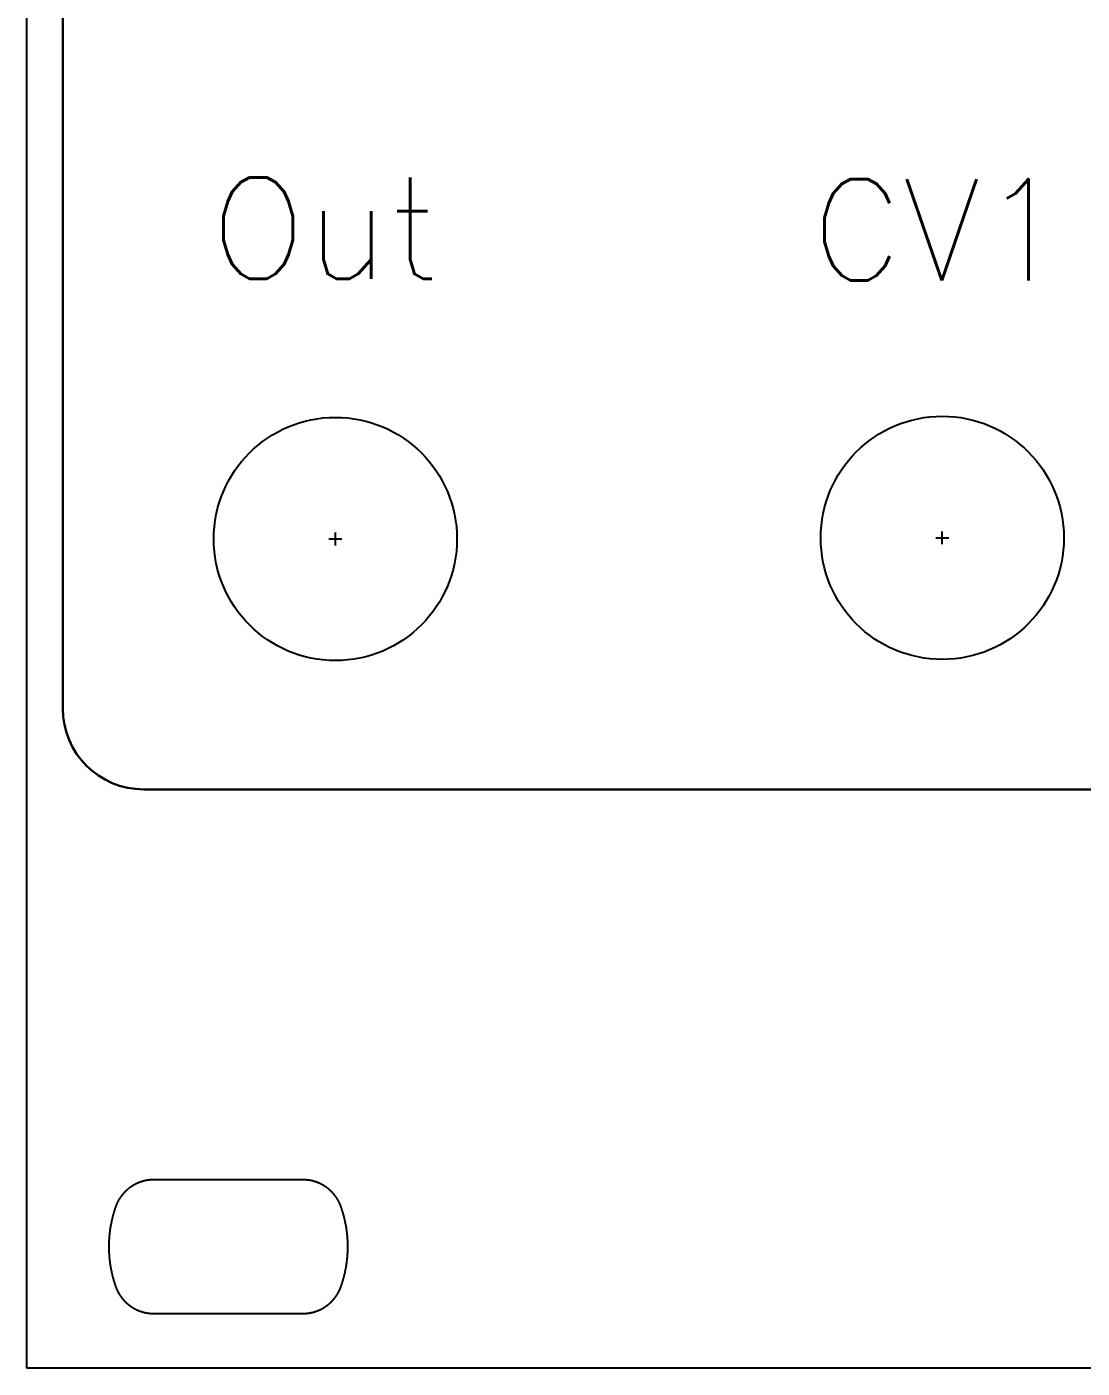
# Model space of a CAD drawing. Header units: millimetres. Extents: x 0 to 45, y 0 to 128.
# Drawn here: x 0 to 26.06, y 0 to 33.11 of the extents above; entities that cross this region are included whole.
import ezdxf

# ---------------------------------------------------------------- set-up
doc = ezdxf.new("R2010")
doc.units = ezdxf.units.MM
doc.header["$LTSCALE"] = 0.025
doc.layers.add('Object', color=7, linetype='Continuous')
doc.styles.get("Standard").update_dxf_attribs({"font": 'RomanS.ttf'})

msp = doc.modelspace()

# ---------------------------------------------------------------- linework, layer by layer
at = {"layer": 'Object', "color": 1}
for p, q in [((0, 0), (0, 128.5)), ((45.212, 0), (0, 0))]:
    msp.add_line(p, q, dxfattribs=at)
at = {"layer": 'Object', "lineweight": 30}
for p, q in [((0.887, 62.939), (0.887, 16.287)), ((2.887, 14.287), (42.325, 14.287))]:
    msp.add_line(p, q, dxfattribs=at)
at = {"layer": 'Object', "color": 1, "linetype": 'ByBlock'}
for p, q in [((7.62, 20.31), (7.62, 20.629)), ((22.606, 20.338), (22.606, 20.657)), ((7.461, 20.47), (7.78, 20.47)), ((22.446, 20.497), (22.765, 20.497))]:
    msp.add_line(p, q, dxfattribs=at)
msp.add_lwpolyline([(7.927, 3.07), (7.927, 3.078), (7.927, 3.086), (7.926, 3.094), (7.926, 3.101), (7.926, 3.109), (7.926, 3.117), (7.925, 3.125), (7.925, 3.133), (7.925, 3.14), (7.924, 3.148), (7.924, 3.156), (7.923, 3.164), (7.923, 3.171), (7.922, 3.179), (7.922, 3.187), (7.921, 3.195), (7.921, 3.203), (7.92, 3.21), (7.92, 3.218), (7.919, 3.226), (7.919, 3.234), (7.918, 3.242), (7.917, 3.249), (7.917, 3.257), (7.916, 3.265), (7.915, 3.273), (7.915, 3.28), (7.914, 3.288), (7.913, 3.296), (7.912, 3.304), (7.911, 3.312), (7.911, 3.319), (7.91, 3.327), (7.909, 3.335), (7.908, 3.343), (7.907, 3.35), (7.906, 3.358), (7.905, 3.366), (7.904, 3.374), (7.903, 3.381), (7.902, 3.389), (7.901, 3.397), (7.9, 3.405), (7.899, 3.412), (7.898, 3.42), (7.897, 3.428), (7.896, 3.436), (7.894, 3.443), (7.893, 3.451), (7.892, 3.459), (7.891, 3.466), (7.89, 3.474), (7.888, 3.482), (7.887, 3.49), (7.886, 3.497), (7.884, 3.505), (7.883, 3.513), (7.882, 3.52), (7.88, 3.528), (7.879, 3.536), (7.877, 3.544), (7.876, 3.551), (7.875, 3.559), (7.873, 3.567), (7.871, 3.574), (7.87, 3.582), (7.868, 3.59), (7.867, 3.597), (7.865, 3.605), (7.864, 3.613), (7.862, 3.62), (7.86, 3.628), (7.859, 3.636), (7.857, 3.643), (7.855, 3.651), (7.853, 3.659), (7.852, 3.666), (7.85, 3.674), (7.848, 3.682), (7.846, 3.689), (7.844, 3.697), (7.843, 3.704), (7.841, 3.712), (7.839, 3.72), (7.837, 3.727), (7.835, 3.735), (7.833, 3.743), (7.831, 3.75), (7.829, 3.758), (7.827, 3.765), (7.825, 3.773), (7.823, 3.781), (7.821, 3.788), (7.819, 3.796), (7.817, 3.803), (7.814, 3.811), (7.812, 3.818), (7.81, 3.826), (7.808, 3.834), (7.806, 3.841), (7.803, 3.849), (7.801, 3.856), (7.799, 3.864), (7.796, 3.871), (7.794, 3.879), (7.792, 3.886), (7.789, 3.894), (7.787, 3.901), (7.785, 3.909), (7.782, 3.916), (7.78, 3.924), (7.777, 3.931), (7.775, 3.939), (7.772, 3.946), (7.77, 3.954), (7.767, 3.961), (7.764, 3.969), (7.762, 3.976), (7.759, 3.984), (7.758, 3.988), (7.756, 3.993), (7.754, 3.998), (7.752, 4.002), (7.751, 4.007), (7.749, 4.012), (7.747, 4.016), (7.745, 4.021), (7.743, 4.025), (7.742, 4.03), (7.74, 4.035), (7.738, 4.039), (7.736, 4.044), (7.734, 4.048), (7.732, 4.053), (7.73, 4.057), (7.728, 4.062), (7.726, 4.066), (7.724, 4.071), (7.722, 4.075), (7.72, 4.079), (7.718, 4.084), (7.715, 4.088), (7.713, 4.093), (7.711, 4.097), (7.709, 4.101), (7.707, 4.106), (7.705, 4.11), (7.702, 4.114), (7.7, 4.119), (7.698, 4.123), (7.695, 4.127), (7.693, 4.132), (7.691, 4.136), (7.688, 4.14), (7.686, 4.144), (7.684, 4.149), (7.681, 4.153), (7.679, 4.157), (7.676, 4.161), (7.674, 4.165), (7.671, 4.169), (7.669, 4.173), (7.666, 4.178), (7.664, 4.182), (7.661, 4.186), (7.659, 4.19), (7.656, 4.194), (7.653, 4.198), (7.651, 4.202), (7.648, 4.206), (7.645, 4.21), (7.643, 4.214), (7.64, 4.218), (7.637, 4.222), (7.634, 4.226), (7.632, 4.23), (7.629, 4.234), (7.626, 4.238), (7.623, 4.241), (7.62, 4.245), (7.618, 4.249), (7.615, 4.253), (7.612, 4.257), (7.609, 4.261), (7.606, 4.264), (7.603, 4.268), (7.6, 4.272), (7.597, 4.276), (7.594, 4.279), (7.591, 4.283), (7.588, 4.287), (7.585, 4.291), (7.582, 4.294), (7.579, 4.298), (7.576, 4.301), (7.573, 4.305), (7.569, 4.309), (7.566, 4.312), (7.563, 4.316), (7.56, 4.319), (7.557, 4.323), (7.554, 4.326), (7.55, 4.33), (7.547, 4.333), (7.544, 4.337), (7.541, 4.34), (7.537, 4.344), (7.534, 4.347), (7.531, 4.351), (7.527, 4.354), (7.524, 4.357), (7.521, 4.361), (7.517, 4.364), (7.514, 4.367), (7.51, 4.371), (7.507, 4.374), (7.503, 4.377), (7.5, 4.381), (7.497, 4.384), (7.493, 4.387), (7.49, 4.39), (7.486, 4.393), (7.482, 4.397), (7.479, 4.4), (7.475, 4.403), (7.472, 4.406), (7.468, 4.409), (7.465, 4.412), (7.461, 4.415), (7.457, 4.418), (7.454, 4.421), (7.45, 4.424), (7.446, 4.427), (7.443, 4.43), (7.439, 4.433), (7.435, 4.436), (7.431, 4.439), (7.428, 4.442), (7.424, 4.445), (7.42, 4.448), (7.416, 4.451), (7.413, 4.454), (7.409, 4.456), (7.405, 4.459), (7.401, 4.462), (7.397, 4.465), (7.393, 4.468), (7.39, 4.47), (7.386, 4.473), (7.382, 4.476), (7.378, 4.478), (7.374, 4.481), (7.37, 4.484), (7.366, 4.486), (7.362, 4.489), (7.358, 4.491), (7.354, 4.494), (7.35, 4.497), (7.346, 4.499), (7.342, 4.502), (7.338, 4.504), (7.334, 4.507), (7.33, 4.509), (7.326, 4.511), (7.322, 4.514), (7.318, 4.516), (7.313, 4.519), (7.309, 4.521), (7.305, 4.523), (7.301, 4.526), (7.297, 4.528), (7.293, 4.53), (7.289, 4.532), (7.284, 4.535), (7.28, 4.537), (7.276, 4.539), (7.272, 4.541), (7.267, 4.543), (7.263, 4.546), (7.259, 4.548), (7.255, 4.55), (7.25, 4.552), (7.246, 4.554), (7.242, 4.556), (7.238, 4.558), (7.233, 4.56), (7.229, 4.562), (7.225, 4.564), (7.22, 4.566), (7.216, 4.568), (7.211, 4.57), (7.207, 4.572), (7.203, 4.573), (7.198, 4.575), (7.194, 4.577), (7.189, 4.579), (7.185, 4.581), (7.181, 4.582), (7.176, 4.584), (7.172, 4.586), (7.167, 4.588), (7.163, 4.589), (7.158, 4.591), (7.154, 4.592), (7.149, 4.594), (7.145, 4.596), (7.14, 4.597), (7.136, 4.599), (7.131, 4.6), (7.127, 4.602), (7.122, 4.603), (7.117, 4.605), (7.113, 4.606), (7.108, 4.608), (7.104, 4.609), (7.099, 4.61), (7.094, 4.612), (7.09, 4.613), (7.085, 4.614), (7.081, 4.616), (7.076, 4.617), (7.071, 4.618), (7.067, 4.619), (7.062, 4.621), (7.057, 4.622), (7.053, 4.623), (7.048, 4.624), (7.043, 4.625), (7.039, 4.626), (7.034, 4.627), (7.029, 4.628), (7.024, 4.629), (7.02, 4.63), (7.015, 4.631), (7.01, 4.632), (7.005, 4.633), (7.001, 4.634), (6.996, 4.635), (6.991, 4.636), (6.986, 4.637), (6.982, 4.637), (6.977, 4.638), (6.972, 4.639), (6.967, 4.64), (6.962, 4.64), (6.958, 4.641), (6.953, 4.642), (6.948, 4.643), (6.943, 4.643), (6.938, 4.644), (6.933, 4.644), (6.929, 4.645), (6.924, 4.645), (6.919, 4.646), (6.914, 4.646), (6.909, 4.647), (6.904, 4.647), (6.899, 4.648), (6.894, 4.648), (6.889, 4.649), (6.885, 4.649), (6.88, 4.649), (6.875, 4.65), (6.87, 4.65), (6.865, 4.65), (6.86, 4.65), (6.855, 4.651), (6.85, 4.651), (6.845, 4.651), (6.84, 4.651), (6.835, 4.651), (6.83, 4.651), (6.825, 4.651), (6.82, 4.651), (6.815, 4.651), (3.137, 4.651), (3.132, 4.651), (3.127, 4.651), (3.122, 4.651), (3.117, 4.651), (3.112, 4.651), (3.107, 4.651), (3.102, 4.651), (3.097, 4.651), (3.092, 4.65), (3.087, 4.65), (3.082, 4.65), (3.077, 4.65), (3.072, 4.649), (3.067, 4.649), (3.063, 4.649), (3.058, 4.648), (3.053, 4.648), (3.048, 4.647), (3.043, 4.647), (3.038, 4.646), (3.033, 4.646), (3.028, 4.645), (3.023, 4.645), (3.019, 4.644), (3.014, 4.644), (3.009, 4.643), (3.004, 4.643), (2.999, 4.642), (2.994, 4.641), (2.99, 4.64), (2.985, 4.64), (2.98, 4.639), (2.975, 4.638), (2.97, 4.637), (2.966, 4.637), (2.961, 4.636), (2.956, 4.635), (2.951, 4.634), (2.947, 4.633), (2.942, 4.632), (2.937, 4.631), (2.932, 4.63), (2.928, 4.629), (2.923, 4.628), (2.918, 4.627), (2.913, 4.626), (2.909, 4.625), (2.904, 4.624), (2.899, 4.623), (2.895, 4.622), (2.89, 4.621), (2.885, 4.619), (2.881, 4.618), (2.876, 4.617), (2.871, 4.616), (2.867, 4.614), (2.862, 4.613), (2.858, 4.612), (2.853, 4.61), (2.848, 4.609), (2.844, 4.608), (2.839, 4.606), (2.835, 4.605), (2.83, 4.603), (2.825, 4.602), (2.821, 4.6), (2.816, 4.599), (2.812, 4.597), (2.807, 4.596), (2.803, 4.594), (2.798, 4.592), (2.794, 4.591), (2.789, 4.589), (2.785, 4.588), (2.78, 4.586), (2.776, 4.584), (2.771, 4.582), (2.767, 4.581), (2.763, 4.579), (2.758, 4.577), (2.754, 4.575), (2.749, 4.573), (2.745, 4.572), (2.741, 4.57), (2.736, 4.568), (2.732, 4.566), (2.727, 4.564), (2.723, 4.562), (2.719, 4.56), (2.714, 4.558), (2.71, 4.556), (2.706, 4.554), (2.702, 4.552), (2.697, 4.55), (2.693, 4.548), (2.689, 4.546), (2.685, 4.543), (2.68, 4.541), (2.676, 4.539), (2.672, 4.537), (2.668, 4.535), (2.663, 4.532), (2.659, 4.53), (2.655, 4.528), (2.651, 4.526), (2.647, 4.523), (2.643, 4.521), (2.639, 4.519), (2.634, 4.516), (2.63, 4.514), (2.626, 4.511), (2.622, 4.509), (2.618, 4.507), (2.614, 4.504), (2.61, 4.502), (2.606, 4.499), (2.602, 4.497), (2.598, 4.494), (2.594, 4.491), (2.59, 4.489), (2.586, 4.486), (2.582, 4.484), (2.578, 4.481), (2.574, 4.478), (2.57, 4.476), (2.566, 4.473), (2.562, 4.47), (2.559, 4.468), (2.555, 4.465), (2.551, 4.462), (2.547, 4.459), (2.543, 4.456), (2.539, 4.454), (2.536, 4.451), (2.532, 4.448), (2.528, 4.445), (2.524, 4.442), (2.521, 4.439), (2.517, 4.436), (2.513, 4.433), (2.509, 4.43), (2.506, 4.427), (2.502, 4.424), (2.498, 4.421), (2.495, 4.418), (2.491, 4.415), (2.487, 4.412), (2.484, 4.409), (2.48, 4.406), (2.477, 4.403), (2.473, 4.4), (2.47, 4.397), (2.466, 4.393), (2.462, 4.39), (2.459, 4.387), (2.455, 4.384), (2.452, 4.381), (2.449, 4.377), (2.445, 4.374), (2.442, 4.371), (2.438, 4.367), (2.435, 4.364), (2.431, 4.361), (2.428, 4.357), (2.425, 4.354), (2.421, 4.351), (2.418, 4.347), (2.415, 4.344), (2.411, 4.34), (2.408, 4.337), (2.405, 4.333), (2.402, 4.33), (2.398, 4.326), (2.395, 4.323), (2.392, 4.319), (2.389, 4.316), (2.386, 4.312), (2.383, 4.309), (2.379, 4.305), (2.376, 4.301), (2.373, 4.298), (2.37, 4.294), (2.367, 4.291), (2.364, 4.287), (2.361, 4.283), (2.358, 4.279), (2.355, 4.276), (2.352, 4.272), (2.349, 4.268), (2.346, 4.264), (2.343, 4.261), (2.34, 4.257), (2.337, 4.253), (2.334, 4.249), (2.332, 4.245), (2.329, 4.241), (2.326, 4.238), (2.323, 4.234), (2.32, 4.23), (2.318, 4.226), (2.315, 4.222), (2.312, 4.218), (2.309, 4.214), (2.307, 4.21), (2.304, 4.206), (2.301, 4.202), (2.299, 4.198), (2.296, 4.194), (2.293, 4.19), (2.291, 4.186), (2.288, 4.182), (2.286, 4.178), (2.283, 4.173), (2.281, 4.169), (2.278, 4.165), (2.276, 4.161), (2.273, 4.157), (2.271, 4.153), (2.268, 4.149), (2.266, 4.144), (2.264, 4.14), (2.261, 4.136), (2.259, 4.132), (2.257, 4.127), (2.254, 4.123), (2.252, 4.119), (2.25, 4.114), (2.247, 4.11), (2.245, 4.106), (2.243, 4.101), (2.241, 4.097), (2.239, 4.093), (2.237, 4.088), (2.234, 4.084), (2.232, 4.079), (2.23, 4.075), (2.228, 4.071), (2.226, 4.066), (2.224, 4.062), (2.222, 4.057), (2.22, 4.053), (2.218, 4.048), (2.216, 4.044), (2.214, 4.039), (2.212, 4.035), (2.21, 4.03), (2.209, 4.025), (2.207, 4.021), (2.205, 4.016), (2.203, 4.012), (2.201, 4.007), (2.2, 4.002), (2.198, 3.998), (2.196, 3.993), (2.195, 3.988), (2.193, 3.984), (2.19, 3.976), (2.188, 3.969), (2.185, 3.961), (2.182, 3.954), (2.18, 3.946), (2.177, 3.939), (2.175, 3.931), (2.172, 3.924), (2.17, 3.916), (2.168, 3.909), (2.165, 3.901), (2.163, 3.894), (2.16, 3.886), (2.158, 3.879), (2.156, 3.871), (2.153, 3.864), (2.151, 3.856), (2.149, 3.849), (2.146, 3.841), (2.144, 3.834), (2.142, 3.826), (2.14, 3.818), (2.138, 3.811), (2.135, 3.803), (2.133, 3.796), (2.131, 3.788), (2.129, 3.781), (2.127, 3.773), (2.125, 3.765), (2.123, 3.758), (2.121, 3.75), (2.119, 3.743), (2.117, 3.735), (2.115, 3.727), (2.113, 3.72), (2.111, 3.712), (2.109, 3.704), (2.108, 3.697), (2.106, 3.689), (2.104, 3.682), (2.102, 3.674), (2.1, 3.666), (2.099, 3.659), (2.097, 3.651), (2.095, 3.643), (2.093, 3.636), (2.092, 3.628), (2.09, 3.62), (2.088, 3.613), (2.087, 3.605), (2.085, 3.597), (2.084, 3.59), (2.082, 3.582), (2.081, 3.574), (2.079, 3.567), (2.077, 3.559), (2.076, 3.551), (2.075, 3.544), (2.073, 3.536), (2.072, 3.528), (2.07, 3.52), (2.069, 3.513), (2.068, 3.505), (2.066, 3.497), (2.065, 3.49), (2.064, 3.482), (2.062, 3.474), (2.061, 3.466), (2.06, 3.459), (2.059, 3.451), (2.058, 3.443), (2.056, 3.436), (2.055, 3.428), (2.054, 3.42), (2.053, 3.412), (2.052, 3.405), (2.051, 3.397), (2.05, 3.389), (2.049, 3.381), (2.048, 3.374), (2.047, 3.366), (2.046, 3.358), (2.045, 3.35), (2.044, 3.343), (2.043, 3.335), (2.042, 3.327), (2.041, 3.319), (2.041, 3.312), (2.04, 3.304), (2.039, 3.296), (2.038, 3.288), (2.037, 3.28), (2.037, 3.273), (2.036, 3.265), (2.035, 3.257), (2.035, 3.249), (2.034, 3.242), (2.033, 3.234), (2.033, 3.226), (2.032, 3.218), (2.032, 3.21), (2.031, 3.203), (2.031, 3.195), (2.03, 3.187), (2.03, 3.179), (2.029, 3.171), (2.029, 3.164), (2.028, 3.156), (2.028, 3.148), (2.027, 3.14), (2.027, 3.133), (2.027, 3.125), (2.026, 3.117), (2.026, 3.109), (2.026, 3.101), (2.026, 3.094), (2.025, 3.086), (2.025, 3.078), (2.025, 3.07), (2.025, 3.062), (2.025, 3.055), (2.024, 3.047), (2.024, 3.039), (2.024, 3.031), (2.024, 3.023), (2.024, 3.016), (2.024, 3.008), (2.024, 3), (2.024, 2.992), (2.024, 2.984), (2.024, 2.977), (2.024, 2.969), (2.024, 2.961), (2.024, 2.953), (2.025, 2.945), (2.025, 2.938), (2.025, 2.93), (2.025, 2.922), (2.025, 2.914), (2.026, 2.906), (2.026, 2.899), (2.026, 2.891), (2.026, 2.883), (2.027, 2.875), (2.027, 2.867), (2.027, 2.86), (2.028, 2.852), (2.028, 2.844), (2.029, 2.836), (2.029, 2.829), (2.03, 2.821), (2.03, 2.813), (2.031, 2.805), (2.031, 2.797), (2.032, 2.79), (2.032, 2.782), (2.033, 2.774), (2.033, 2.766), (2.034, 2.758), (2.035, 2.751), (2.035, 2.743), (2.036, 2.735), (2.037, 2.727), (2.037, 2.72), (2.038, 2.712), (2.039, 2.704), (2.04, 2.696), (2.041, 2.688), (2.041, 2.681), (2.042, 2.673), (2.043, 2.665), (2.044, 2.657), (2.045, 2.65), (2.046, 2.642), (2.047, 2.634), (2.048, 2.626), (2.049, 2.619), (2.05, 2.611), (2.051, 2.603), (2.052, 2.595), (2.053, 2.588), (2.054, 2.58), (2.055, 2.572), (2.056, 2.564), (2.058, 2.557), (2.059, 2.549), (2.06, 2.541), (2.061, 2.534), (2.062, 2.526), (2.064, 2.518), (2.065, 2.51), (2.066, 2.503), (2.068, 2.495), (2.069, 2.487), (2.07, 2.48), (2.072, 2.472), (2.073, 2.464), (2.075, 2.456), (2.076, 2.449), (2.077, 2.441), (2.079, 2.433), (2.081, 2.426), (2.082, 2.418), (2.084, 2.41), (2.085, 2.403), (2.087, 2.395), (2.088, 2.387), (2.09, 2.38), (2.092, 2.372), (2.093, 2.364), (2.095, 2.357), (2.097, 2.349), (2.099, 2.341), (2.1, 2.334), (2.102, 2.326), (2.104, 2.318), (2.106, 2.311), (2.108, 2.303), (2.109, 2.296), (2.111, 2.288), (2.113, 2.28), (2.115, 2.273), (2.117, 2.265), (2.119, 2.257), (2.121, 2.25), (2.123, 2.242), (2.125, 2.235), (2.127, 2.227), (2.129, 2.219), (2.131, 2.212), (2.133, 2.204), (2.135, 2.197), (2.138, 2.189), (2.14, 2.182), (2.142, 2.174), (2.144, 2.166), (2.146, 2.159), (2.149, 2.151), (2.151, 2.144), (2.153, 2.136), (2.156, 2.129), (2.158, 2.121), (2.16, 2.114), (2.163, 2.106), (2.165, 2.099), (2.168, 2.091), (2.17, 2.084), (2.172, 2.076), (2.175, 2.069), (2.177, 2.061), (2.18, 2.054), (2.182, 2.046), (2.185, 2.039), (2.188, 2.031), (2.19, 2.024), (2.193, 2.016), (2.195, 2.012), (2.196, 2.007), (2.198, 2.002), (2.2, 1.998), (2.201, 1.993), (2.203, 1.988), (2.205, 1.984), (2.207, 1.979), (2.209, 1.975), (2.21, 1.97), (2.212, 1.965), (2.214, 1.961), (2.216, 1.956), (2.218, 1.952), (2.22, 1.947), (2.222, 1.943), (2.224, 1.938), (2.226, 1.934), (2.228, 1.929), (2.23, 1.925), (2.232, 1.921), (2.234, 1.916), (2.237, 1.912), (2.239, 1.907), (2.241, 1.903), (2.243, 1.899), (2.245, 1.894), (2.247, 1.89), (2.25, 1.886), (2.252, 1.881), (2.254, 1.877), (2.257, 1.873), (2.259, 1.868), (2.261, 1.864), (2.264, 1.86), (2.266, 1.856), (2.268, 1.851), (2.271, 1.847), (2.273, 1.843), (2.276, 1.839), (2.278, 1.835), (2.281, 1.831), (2.283, 1.827), (2.286, 1.822), (2.288, 1.818), (2.291, 1.814), (2.293, 1.81), (2.296, 1.806), (2.299, 1.802), (2.301, 1.798), (2.304, 1.794), (2.307, 1.79), (2.309, 1.786), (2.312, 1.782), (2.315, 1.778), (2.318, 1.774), (2.32, 1.77), (2.323, 1.766), (2.326, 1.762), (2.329, 1.759), (2.332, 1.755), (2.334, 1.751), (2.337, 1.747), (2.34, 1.743), (2.343, 1.739), (2.346, 1.736), (2.349, 1.732), (2.352, 1.728), (2.355, 1.724), (2.358, 1.721), (2.361, 1.717), (2.364, 1.713), (2.367, 1.709), (2.37, 1.706), (2.373, 1.702), (2.376, 1.699), (2.379, 1.695), (2.383, 1.691), (2.386, 1.688), (2.389, 1.684), (2.392, 1.681), (2.395, 1.677), (2.398, 1.674), (2.402, 1.67), (2.405, 1.667), (2.408, 1.663), (2.411, 1.66), (2.415, 1.656), (2.418, 1.653), (2.421, 1.649), (2.425, 1.646), (2.428, 1.643), (2.431, 1.639), (2.435, 1.636), (2.438, 1.633), (2.442, 1.629), (2.445, 1.626), (2.449, 1.623), (2.452, 1.619), (2.455, 1.616), (2.459, 1.613), (2.462, 1.61), (2.466, 1.607), (2.47, 1.603), (2.473, 1.6), (2.477, 1.597), (2.48, 1.594), (2.484, 1.591), (2.487, 1.588), (2.491, 1.585), (2.495, 1.582), (2.498, 1.579), (2.502, 1.576), (2.506, 1.573), (2.509, 1.57), (2.513, 1.567), (2.517, 1.564), (2.521, 1.561), (2.524, 1.558), (2.528, 1.555), (2.532, 1.552), (2.536, 1.549), (2.539, 1.546), (2.543, 1.544), (2.547, 1.541), (2.551, 1.538), (2.555, 1.535), (2.559, 1.532), (2.562, 1.53), (2.566, 1.527), (2.57, 1.524), (2.574, 1.522), (2.578, 1.519), (2.582, 1.516), (2.586, 1.514), (2.59, 1.511), (2.594, 1.509), (2.598, 1.506), (2.602, 1.503), (2.606, 1.501), (2.61, 1.498), (2.614, 1.496), (2.618, 1.493), (2.622, 1.491), (2.626, 1.489), (2.63, 1.486), (2.634, 1.484), (2.639, 1.481), (2.643, 1.479), (2.647, 1.477), (2.651, 1.474), (2.655, 1.472), (2.659, 1.47), (2.663, 1.468), (2.668, 1.465), (2.672, 1.463), (2.676, 1.461), (2.68, 1.459), (2.685, 1.457), (2.689, 1.454), (2.693, 1.452), (2.697, 1.45), (2.702, 1.448), (2.706, 1.446), (2.71, 1.444), (2.714, 1.442), (2.719, 1.44), (2.723, 1.438), (2.727, 1.436), (2.732, 1.434), (2.736, 1.432), (2.741, 1.43), (2.745, 1.428), (2.749, 1.427), (2.754, 1.425), (2.758, 1.423), (2.763, 1.421), (2.767, 1.419), (2.771, 1.418), (2.776, 1.416), (2.78, 1.414), (2.785, 1.412), (2.789, 1.411), (2.794, 1.409), (2.798, 1.408), (2.803, 1.406), (2.807, 1.404), (2.812, 1.403), (2.816, 1.401), (2.821, 1.4), (2.825, 1.398), (2.83, 1.397), (2.835, 1.395), (2.839, 1.394), (2.844, 1.392), (2.848, 1.391), (2.853, 1.39), (2.858, 1.388), (2.862, 1.387), (2.867, 1.386), (2.871, 1.384), (2.876, 1.383), (2.881, 1.382), (2.885, 1.381), (2.89, 1.379), (2.895, 1.378), (2.899, 1.377), (2.904, 1.376), (2.909, 1.375), (2.913, 1.374), (2.918, 1.373), (2.923, 1.372), (2.928, 1.371), (2.932, 1.37), (2.937, 1.369), (2.942, 1.368), (2.947, 1.367), (2.951, 1.366), (2.956, 1.365), (2.961, 1.364), (2.966, 1.363), (2.97, 1.363), (2.975, 1.362), (2.98, 1.361), (2.985, 1.36), (2.99, 1.36), (2.994, 1.359), (2.999, 1.358), (3.004, 1.357), (3.009, 1.357), (3.014, 1.356), (3.019, 1.356), (3.023, 1.355), (3.028, 1.355), (3.033, 1.354), (3.038, 1.354), (3.043, 1.353), (3.048, 1.353), (3.053, 1.352), (3.058, 1.352), (3.063, 1.351), (3.067, 1.351), (3.072, 1.351), (3.077, 1.35), (3.082, 1.35), (3.087, 1.35), (3.092, 1.35), (3.097, 1.349), (3.102, 1.349), (3.107, 1.349), (3.112, 1.349), (3.117, 1.349), (3.122, 1.349), (3.127, 1.349), (3.132, 1.349), (3.137, 1.349), (6.815, 1.349), (6.82, 1.349), (6.825, 1.349), (6.83, 1.349), (6.835, 1.349), (6.84, 1.349), (6.845, 1.349), (6.85, 1.349), (6.855, 1.349), (6.86, 1.35), (6.865, 1.35), (6.87, 1.35), (6.875, 1.35), (6.88, 1.351), (6.885, 1.351), (6.889, 1.351), (6.894, 1.352), (6.899, 1.352), (6.904, 1.353), (6.909, 1.353), (6.914, 1.354), (6.919, 1.354), (6.924, 1.355), (6.929, 1.355), (6.933, 1.356), (6.938, 1.356), (6.943, 1.357), (6.948, 1.357), (6.953, 1.358), (6.958, 1.359), (6.962, 1.36), (6.967, 1.36), (6.972, 1.361), (6.977, 1.362), (6.982, 1.363), (6.986, 1.363), (6.991, 1.364), (6.996, 1.365), (7.001, 1.366), (7.005, 1.367), (7.01, 1.368), (7.015, 1.369), (7.02, 1.37), (7.024, 1.371), (7.029, 1.372), (7.034, 1.373), (7.039, 1.374), (7.043, 1.375), (7.048, 1.376), (7.053, 1.377), (7.057, 1.378), (7.062, 1.379), (7.067, 1.381), (7.071, 1.382), (7.076, 1.383), (7.081, 1.384), (7.085, 1.386), (7.09, 1.387), (7.094, 1.388), (7.099, 1.39), (7.104, 1.391), (7.108, 1.392), (7.113, 1.394), (7.117, 1.395), (7.122, 1.397), (7.127, 1.398), (7.131, 1.4), (7.136, 1.401), (7.14, 1.403), (7.145, 1.404), (7.149, 1.406), (7.154, 1.408), (7.158, 1.409), (7.163, 1.411), (7.167, 1.412), (7.172, 1.414), (7.176, 1.416), (7.181, 1.418), (7.185, 1.419), (7.189, 1.421), (7.194, 1.423), (7.198, 1.425), (7.203, 1.427), (7.207, 1.428), (7.211, 1.43), (7.216, 1.432), (7.22, 1.434), (7.225, 1.436), (7.229, 1.438), (7.233, 1.44), (7.238, 1.442), (7.242, 1.444), (7.246, 1.446), (7.25, 1.448), (7.255, 1.45), (7.259, 1.452), (7.263, 1.454), (7.267, 1.457), (7.272, 1.459), (7.276, 1.461), (7.28, 1.463), (7.284, 1.465), (7.289, 1.468), (7.293, 1.47), (7.297, 1.472), (7.301, 1.474), (7.305, 1.477), (7.309, 1.479), (7.313, 1.481), (7.318, 1.484), (7.322, 1.486), (7.326, 1.489), (7.33, 1.491), (7.334, 1.493), (7.338, 1.496), (7.342, 1.498), (7.346, 1.501), (7.35, 1.503), (7.354, 1.506), (7.358, 1.509), (7.362, 1.511), (7.366, 1.514), (7.37, 1.516), (7.374, 1.519), (7.378, 1.522), (7.382, 1.524), (7.386, 1.527), (7.39, 1.53), (7.393, 1.532), (7.397, 1.535), (7.401, 1.538), (7.405, 1.541), (7.409, 1.544), (7.413, 1.546), (7.416, 1.549), (7.42, 1.552), (7.424, 1.555), (7.428, 1.558), (7.431, 1.561), (7.435, 1.564), (7.439, 1.567), (7.443, 1.57), (7.446, 1.573), (7.45, 1.576), (7.454, 1.579), (7.457, 1.582), (7.461, 1.585), (7.465, 1.588), (7.468, 1.591), (7.472, 1.594), (7.475, 1.597), (7.479, 1.6), (7.482, 1.603), (7.486, 1.607), (7.49, 1.61), (7.493, 1.613), (7.497, 1.616), (7.5, 1.619), (7.503, 1.623), (7.507, 1.626), (7.51, 1.629), (7.514, 1.633), (7.517, 1.636), (7.521, 1.639), (7.524, 1.643), (7.527, 1.646), (7.531, 1.649), (7.534, 1.653), (7.537, 1.656), (7.541, 1.66), (7.544, 1.663), (7.547, 1.667), (7.55, 1.67), (7.554, 1.674), (7.557, 1.677), (7.56, 1.681), (7.563, 1.684), (7.566, 1.688), (7.569, 1.691), (7.573, 1.695), (7.576, 1.699), (7.579, 1.702), (7.582, 1.706), (7.585, 1.709), (7.588, 1.713), (7.591, 1.717), (7.594, 1.721), (7.597, 1.724), (7.6, 1.728), (7.603, 1.732), (7.606, 1.736), (7.609, 1.739), (7.612, 1.743), (7.615, 1.747), (7.618, 1.751), (7.62, 1.755), (7.623, 1.759), (7.626, 1.762), (7.629, 1.766), (7.632, 1.77), (7.634, 1.774), (7.637, 1.778), (7.64, 1.782), (7.643, 1.786), (7.645, 1.79), (7.648, 1.794), (7.651, 1.798), (7.653, 1.802), (7.656, 1.806), (7.659, 1.81), (7.661, 1.814), (7.664, 1.818), (7.666, 1.822), (7.669, 1.827), (7.671, 1.831), (7.674, 1.835), (7.676, 1.839), (7.679, 1.843), (7.681, 1.847), (7.684, 1.851), (7.686, 1.856), (7.688, 1.86), (7.691, 1.864), (7.693, 1.868), (7.695, 1.873), (7.698, 1.877), (7.7, 1.881), (7.702, 1.886), (7.705, 1.89), (7.707, 1.894), (7.709, 1.899), (7.711, 1.903), (7.713, 1.907), (7.715, 1.912), (7.718, 1.916), (7.72, 1.921), (7.722, 1.925), (7.724, 1.929), (7.726, 1.934), (7.728, 1.938), (7.73, 1.943), (7.732, 1.947), (7.734, 1.952), (7.736, 1.956), (7.738, 1.961), (7.74, 1.965), (7.742, 1.97), (7.743, 1.975), (7.745, 1.979), (7.747, 1.984), (7.749, 1.988), (7.751, 1.993), (7.752, 1.998), (7.754, 2.002), (7.756, 2.007), (7.758, 2.012), (7.759, 2.016), (7.762, 2.024), (7.764, 2.031), (7.767, 2.039), (7.77, 2.046), (7.772, 2.054), (7.775, 2.061), (7.777, 2.069), (7.78, 2.076), (7.782, 2.084), (7.785, 2.091), (7.787, 2.099), (7.789, 2.106), (7.792, 2.114), (7.794, 2.121), (7.796, 2.129), (7.799, 2.136), (7.801, 2.144), (7.803, 2.151), (7.806, 2.159), (7.808, 2.166), (7.81, 2.174), (7.812, 2.182), (7.814, 2.189), (7.817, 2.197), (7.819, 2.204), (7.821, 2.212), (7.823, 2.219), (7.825, 2.227), (7.827, 2.235), (7.829, 2.242), (7.831, 2.25), (7.833, 2.257), (7.835, 2.265), (7.837, 2.273), (7.839, 2.28), (7.841, 2.288), (7.843, 2.296), (7.844, 2.303), (7.846, 2.311), (7.848, 2.318), (7.85, 2.326), (7.852, 2.334), (7.853, 2.341), (7.855, 2.349), (7.857, 2.357), (7.859, 2.364), (7.86, 2.372), (7.862, 2.38), (7.864, 2.387), (7.865, 2.395), (7.867, 2.403), (7.868, 2.41), (7.87, 2.418), (7.871, 2.426), (7.873, 2.433), (7.875, 2.441), (7.876, 2.449), (7.877, 2.456), (7.879, 2.464), (7.88, 2.472), (7.882, 2.48), (7.883, 2.487), (7.884, 2.495), (7.886, 2.503), (7.887, 2.51), (7.888, 2.518), (7.89, 2.526), (7.891, 2.534), (7.892, 2.541), (7.893, 2.549), (7.894, 2.557), (7.896, 2.564), (7.897, 2.572), (7.898, 2.58), (7.899, 2.588), (7.9, 2.595), (7.901, 2.603), (7.902, 2.611), (7.903, 2.619), (7.904, 2.626), (7.905, 2.634), (7.906, 2.642), (7.907, 2.65), (7.908, 2.657), (7.909, 2.665), (7.91, 2.673), (7.911, 2.681), (7.911, 2.688), (7.912, 2.696), (7.913, 2.704), (7.914, 2.712), (7.915, 2.72), (7.915, 2.727), (7.916, 2.735), (7.917, 2.743), (7.917, 2.751), (7.918, 2.758), (7.919, 2.766), (7.919, 2.774), (7.92, 2.782), (7.92, 2.79), (7.921, 2.797), (7.921, 2.805), (7.922, 2.813), (7.922, 2.821), (7.923, 2.829), (7.923, 2.836), (7.924, 2.844), (7.924, 2.852), (7.925, 2.86), (7.925, 2.867), (7.925, 2.875), (7.926, 2.883), (7.926, 2.891), (7.926, 2.899), (7.926, 2.906), (7.927, 2.914), (7.927, 2.922), (7.927, 2.93), (7.927, 2.938), (7.927, 2.945), (7.928, 2.953), (7.928, 2.961), (7.928, 2.969), (7.928, 2.977), (7.928, 2.984), (7.928, 2.992), (7.928, 3), (7.928, 3.008), (7.928, 3.016), (7.928, 3.023), (7.928, 3.031), (7.928, 3.039), (7.928, 3.047), (7.927, 3.055), (7.927, 3.062)], close=True, dxfattribs=at)
for centre in [(7.62, 20.47), (22.606, 20.497)]:
    msp.add_circle(centre, 3.002, dxfattribs=at)
at = {"layer": 'Object', "lineweight": 30}
msp.add_arc((2.887, 16.287), 2, 180, 270, dxfattribs=at)

# ---------------------------------------------------------------- texts
at = {"layer": 'Object', "char_height": 2.5, "width": 7.40805, "attachment_point": 1}
for s, insert in [('{Out}', (4.537, 29.393)), ('{CV1}', (19.377, 29.353))]:
    msp.add_mtext(s, dxfattribs=dict(at, insert=insert))

doc.saveas('drawing.dxf')
